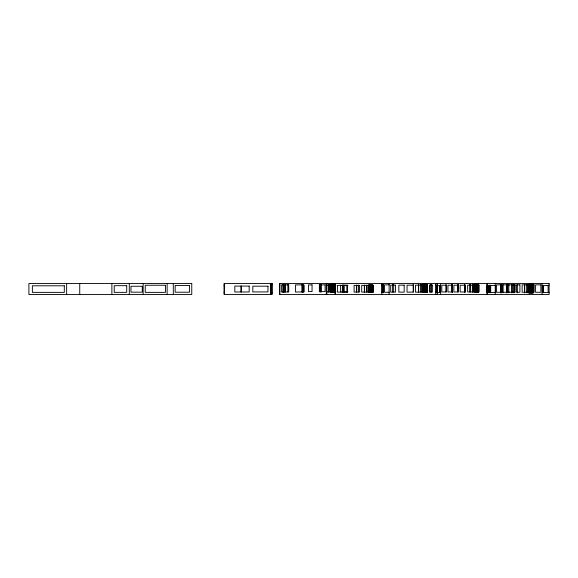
<?xml version="1.0" encoding="UTF-8"?>
<svg xmlns="http://www.w3.org/2000/svg" width="578" height="578" viewBox="0 0 578 578"><rect width="100%" height="100%" fill="white"/><g stroke="black" fill="none" stroke-linecap="round" stroke-linejoin="round"><path stroke-width="0.87" d="M271.768 284.448L272.187 284.448M487.023 284.665L487.442 284.665M381.61 284.737L383.416 284.737M334.994 284.903L335.413 284.903M381.401 284.86L383.077 284.86L383.077 292.482L381.401 292.482M389.261 284.86L384.5 284.86L384.5 292.266L389.261 292.266M435.501 284.918L435.92 284.918M501.025 284.853L496.437 284.853L496.437 292.266L501.025 292.266M326.989 285.178L335.926 285.178M548.681 285.084L549.1 285.084M334.994 285.221L335.413 285.221M341.858 285.25L347.978 285.25M437.113 285.294L437.532 285.294M495.238 285.431L495.657 285.431M508.929 285.322L507.274 285.322L507.274 291.702L508.929 291.702M512.961 285.322L514.536 285.322M302.345 285.503L303.97 285.503L303.97 291.876L302.345 291.876M341.454 285.453L347.616 285.453M435.342 285.453L436.708 285.453L436.708 291.991L435.342 291.991M487.03 285.546L488.757 285.546L488.757 292.519L487.03 292.519M506.985 285.546L508.662 285.546M513.372 285.546L515.012 285.546M279.477 285.568L279.904 285.568M224.026 285.763L224.445 285.763M437.293 285.77L439.88 285.705L439.88 292.425L437.293 292.482M334.994 291.377L335.413 291.377M512.961 291.702L514.536 291.702M279.477 291.839L279.904 291.839M282.642 291.868L284.311 291.868M326.989 291.861L335.926 291.861M341.858 291.825L347.978 291.825M495.238 291.832L495.657 291.832M347.616 292.1L337.473 292.1L337.473 285.359L347.284 285.359L347.284 292.1M381.61 292.287L383.416 292.287M437.532 292.28L437.113 292.28L437.113 285.185M334.994 292.367L335.413 292.367M487.023 292.331L487.442 292.331M224.026 292.511L224.445 292.511M548.681 292.649L549.1 292.555M271.768 292.779L272.187 292.779M435.501 292.844L435.92 292.844M543.349 285.489L543.349 291.68M543.118 285.185L543.118 292.815M542.041 283.495L542.041 294.505M533.321 284.34L533.335 292.815M533.212 284.34L533.212 292.815M533.089 284.34L533.089 292.815M532.967 284.34L532.967 292.815M532.844 284.34L532.844 292.815M532.721 284.34L532.721 292.815M532.598 284.34L532.598 292.815M532.475 284.34L532.475 292.815M532.352 284.34L532.352 292.815M532.23 284.34L532.23 292.815M532.107 284.34L532.107 292.815M531.984 284.34L531.984 292.815M531.861 284.34L531.861 292.815M531.738 284.34L531.738 292.815M531.615 284.34L531.615 292.815M531.493 284.34L531.493 292.815M531.37 284.34L531.37 292.815M531.247 284.34L531.247 292.815M531.124 284.34L531.124 292.815M531.001 284.34L531.001 292.815M530.879 284.34L530.879 292.815M530.756 284.34L530.756 292.815M530.633 284.34L530.633 292.815M530.51 284.34L530.51 292.815M530.387 284.34L530.387 292.815M530.264 284.34L530.264 292.815M530.142 284.34L530.142 292.815M530.019 284.34L530.019 292.815M529.889 284.34L529.889 292.815M529.766 284.34L529.766 292.815M529.643 284.34L529.643 292.815M529.52 284.34L529.52 292.815M529.397 284.34L529.397 292.815M529.275 284.34L529.275 292.815M529.152 284.34L529.152 292.815M529.029 284.34L529.029 292.815M528.906 284.34L528.906 292.815M528.783 284.34L528.783 292.815M528.66 284.34L528.66 292.815M528.538 284.34L528.538 292.815M527.107 284.34L527.107 292.815M526.97 284.34L526.97 292.815M524.708 284.34L524.708 292.815M524.571 284.34L524.571 292.815M517.353 284.34L517.353 292.815M514.463 284.34L514.463 292.815M513.394 284.34L513.394 292.815M512.079 284.34L512.079 292.815M511.87 284.34L511.87 292.815M508.813 284.34L508.813 292.815M507.751 284.34L507.751 292.815M506.696 284.34L506.696 292.815M506.487 284.34L506.487 292.815M502.939 284.34L502.939 292.815M501.126 284.34L501.126 292.815M500.96 284.34L500.96 292.815M500.541 284.34L500.541 292.815M495.238 283.495L495.238 294.505M490.7 285.489L490.7 291.68M490.469 285.185L490.469 292.815M489.161 285.185L489.161 292.815M487.731 285.185L487.738 292.815M487.615 285.185L487.615 292.815M487.442 283.495L487.442 294.505M487.37 285.185L487.37 292.815M487.247 285.185L487.247 292.815M487.124 285.185L487.124 292.815M487.023 283.495L487.023 294.505M478.721 284.34L478.729 291.962M478.606 284.34L478.606 291.962M478.483 284.34L478.483 291.962M478.36 284.34L478.36 291.962M478.237 284.34L478.237 291.962M478.114 284.34L478.114 291.962M477.992 284.34L477.992 291.962M477.869 284.34L477.869 291.962M477.746 284.34L477.746 291.962M477.623 284.34L477.623 291.962M477.5 284.34L477.5 291.962M477.377 284.34L477.377 291.962M477.255 284.34L477.255 291.962M477.132 284.34L477.132 291.962M477.009 284.34L477.009 291.962M476.886 284.34L476.886 291.962M476.763 284.34L476.763 291.962M476.64 284.34L476.64 291.962M476.518 284.34L476.518 291.962M476.395 284.34L476.395 291.962M476.272 284.34L476.272 291.962M476.149 284.34L476.149 291.962M476.026 284.34L476.026 291.962M475.904 284.34L475.904 291.962M475.781 284.34L475.781 291.962M475.658 284.34L475.658 291.962M475.535 284.34L475.535 291.962M475.412 284.34L475.412 291.962M475.289 284.34L475.289 291.962M475.167 284.34L475.167 291.962M475.044 284.34L475.044 291.962M474.921 284.34L474.921 291.962M474.798 284.34L474.798 291.962M474.675 284.34L474.675 291.962M474.552 284.34L474.552 291.962M474.43 284.34L474.43 291.962M474.307 284.34L474.307 291.962M474.184 284.34L474.184 291.962M474.061 284.34L474.061 291.962M473.938 284.34L473.938 291.962M472.508 284.34L472.508 291.962M472.37 284.34L472.37 291.962M470.102 284.34L470.102 291.962M469.972 284.34L469.972 291.962M464.878 284.752L464.878 292.266M464.611 284.34L464.611 291.962M458.426 284.34L458.426 291.962M457.74 284.34L457.74 291.962M452.357 284.752L452.357 292.266M452.22 284.34L452.22 291.962M451.794 284.34L451.794 291.962M446.014 284.34L446.014 291.962M440.631 283.495L440.631 294.505M439.829 285.77L439.829 292.482M437.532 283.495L437.532 294.505M436.079 285.185L436.079 291.962M435.92 283.495L435.92 294.505M431.383 284.34L431.383 291.962M430.307 284.34L430.307 291.962M427.301 284.34L427.301 291.962M427.178 284.34L427.178 291.962M427.055 284.34L427.055 291.962M426.932 284.34L426.932 291.962M426.81 284.34L426.81 291.962M426.687 284.34L426.687 291.962M426.564 284.34L426.564 291.962M426.441 284.34L426.441 291.962M426.318 284.34L426.318 291.962M426.196 284.34L426.196 291.962M426.073 284.34L426.073 291.962M425.95 284.34L425.95 291.962M425.827 284.34L425.827 291.962M425.704 284.34L425.704 291.962M425.581 284.34L425.581 291.962M425.459 284.34L425.459 291.962M425.336 284.34L425.336 291.962M425.213 284.34L425.213 291.962M425.09 284.34L425.09 291.962M424.967 284.34L424.967 291.962M424.844 284.34L424.844 291.962M424.722 284.34L424.722 291.962M424.599 284.34L424.599 291.962M424.476 284.34L424.476 291.962M424.353 284.34L424.353 291.962M424.23 284.34L424.23 291.962M424.108 284.34L424.108 291.962M423.985 284.34L423.985 291.962M423.862 284.34L423.862 291.962M423.739 284.34L423.739 291.962M423.616 284.34L423.616 291.962M423.493 284.34L423.493 291.962M423.371 284.34L423.371 291.962M423.248 284.34L423.248 291.962M423.125 284.34L423.125 291.962M423.002 284.34L423.002 291.962M422.879 284.34L422.879 291.962M422.756 284.34L422.756 291.962M422.634 284.34L422.634 291.962M422.511 284.34L422.511 291.962M421.08 284.34L421.08 291.962M420.943 284.34L420.943 291.962M418.674 284.34L418.674 291.962M418.544 284.34L418.544 291.962M413.183 284.34L413.183 291.962M393.669 284.34L393.669 291.962M392.592 284.34L392.592 291.962M389.117 283.495L389.117 294.505M383.257 284.34L383.257 292.815M382.224 284.34L382.224 292.815M381.798 283.495L381.798 294.505M373.106 285.185L373.092 291.962M372.983 285.185L372.983 291.962M372.861 285.185L372.861 291.962M372.738 285.185L372.738 291.962M372.615 285.185L372.615 291.962M372.492 285.185L372.492 291.962M372.369 285.185L372.369 291.962M372.246 285.185L372.246 291.962M372.124 285.185L372.124 291.962M372.001 285.185L372.001 291.962M371.878 285.185L371.878 291.962M371.755 285.185L371.755 291.962M371.632 285.185L371.632 291.962M371.51 285.185L371.51 291.962M371.387 285.185L371.387 291.962M371.264 285.185L371.264 291.962M371.141 285.185L371.141 291.962M371.018 285.185L371.018 291.962M370.895 285.185L370.895 291.962M370.773 285.185L370.773 291.962M370.65 285.185L370.65 291.962M370.527 285.185L370.527 291.962M370.404 285.185L370.404 291.962M370.281 285.185L370.281 291.962M370.158 285.185L370.158 291.962M370.036 285.185L370.036 291.962M369.913 285.185L369.913 291.962M369.79 285.185L369.79 291.962M369.667 285.185L369.667 291.962M369.544 285.185L369.544 291.962M369.421 285.185L369.421 291.962M369.299 285.185L369.299 291.962M369.176 285.185L369.176 291.962M369.053 285.185L369.053 291.962M368.93 285.185L368.93 291.962M368.807 285.185L368.807 291.962M368.685 285.185L368.685 291.962M368.562 285.185L368.562 291.962M368.439 285.185L368.439 291.962M368.316 285.185L368.316 291.962M366.878 285.185L366.878 291.962M366.748 285.185L366.748 291.962M364.48 285.185L364.48 291.962M364.35 285.185L364.35 291.962M358.555 285.185L358.555 291.962M356.742 285.185L356.742 291.962M356.539 285.185L356.539 291.962M347.002 285.185L347.002 291.962M344.004 285.185L344.004 291.962M343.787 285.185L343.787 291.962M342.92 285.185L342.92 291.962M342.357 285.185L342.357 291.962M340.579 285.185L340.579 291.962M335.413 283.495L335.413 294.505M334.994 283.495L334.994 294.505M334.799 284.34L334.806 291.962M334.684 284.34L334.684 291.962M334.561 284.34L334.561 291.962M334.438 284.34L334.438 291.962M334.315 284.34L334.315 291.962M334.192 284.34L334.192 291.962M334.07 284.34L334.07 291.962M333.947 284.34L333.947 291.962M333.824 284.34L333.824 291.962M333.701 284.34L333.701 291.962M333.578 284.34L333.578 291.962M333.455 284.34L333.455 291.962M333.333 284.34L333.333 291.962M333.21 284.34L333.21 291.962M333.087 284.34L333.087 291.962M332.964 284.34L332.964 291.962M332.841 284.34L332.841 291.962M332.718 284.34L332.718 291.962M332.596 284.34L332.596 291.962M332.473 284.34L332.473 291.962M332.35 284.34L332.35 291.962M332.227 284.34L332.227 291.962M332.104 284.34L332.104 291.962M331.982 284.34L331.982 291.962M331.859 284.34L331.859 291.962M331.736 284.34L331.736 291.962M331.613 284.34L331.613 291.962M331.49 284.34L331.49 291.962M331.367 284.34L331.367 291.962M331.245 284.34L331.245 291.962M331.122 284.34L331.122 291.962M330.999 284.34L330.999 291.962M330.876 284.34L330.876 291.962M330.753 284.34L330.753 291.962M330.63 284.34L330.63 291.962M330.508 284.34L330.508 291.962M330.385 284.34L330.385 291.962M330.262 284.34L330.262 291.962M330.139 284.34L330.139 291.962M330.016 284.34L330.016 291.962M328.586 284.34L328.586 291.962M328.449 284.34L328.449 291.962M326.881 283.495L326.881 294.505M326.288 283.495L326.288 294.505M321.498 284.34L321.498 291.962M320.472 284.34L320.472 291.962M320.328 284.34L320.328 291.962M319.388 284.34L319.388 291.962M302.691 284.34L302.691 291.962M301.897 284.34L301.897 291.962M287.887 284.34L287.887 291.962M285.337 284.34L285.337 291.962M285.048 284.34L285.048 291.962M284.044 285.402L284.044 291.876M283.278 284.34L283.278 291.962M283.032 284.34L283.032 291.962M279.904 283.495L279.904 294.505M271.768 284.34L271.768 293.66M271.501 284.86L271.501 293.191M271.335 283.495L271.335 294.505M270.916 283.495L270.916 294.505M270.836 283.495L270.836 294.505M241.293 286.038L241.293 291.962M241.026 286.038L241.026 291.962M224.524 283.495L224.524 294.505M173.299 283.495L173.299 294.505M167.143 283.495L167.143 294.505M143.156 283.495L143.156 294.505M129.306 283.495L129.306 294.505M111.879 283.495L111.879 294.505M79.742 283.495L79.742 294.505M66.643 283.495L66.643 294.505M191.759 283.495L28.9 283.495L28.9 294.505L191.759 294.505L191.759 283.495M272.187 283.495L224.026 283.495L224.026 294.505L272.187 294.505L272.187 283.495M549.1 283.495L279.477 283.495L279.477 294.505L549.1 294.505L549.1 283.495M288.718 284.889L281.616 284.889L281.616 291.991L288.718 291.991L288.718 284.889M303.768 284.889L295.459 284.889L295.459 291.991L303.768 291.991L303.768 284.889M312.055 284.889L308.471 284.889L308.471 291.594L312.055 291.594L312.055 284.889M325.103 284.889L319.909 284.889L319.909 291.594L325.103 291.594L325.103 284.889M515.041 284.853L502.737 284.853L502.737 292.266L515.041 292.266L515.041 284.853M519.911 284.853L516.335 284.853L516.335 292.266L519.911 292.266L519.911 284.853M534.13 284.853L522.136 284.853L522.136 292.266L534.13 292.266L534.13 284.853M540.878 284.853L535.589 284.853L535.589 292.266L540.878 292.266L540.878 284.853M395.525 285.164L390.685 285.164L390.685 292.128L395.525 292.128L395.525 285.164M404.174 285.156L398.834 285.156L398.834 292.128L404.174 292.128L404.174 285.156M413.443 285.156L407.035 285.156L407.035 292.128L413.443 292.128L413.443 285.156M427.453 285.156L415.445 285.156L415.445 292.128L427.453 292.128L427.453 285.156M432.358 285.156L429.468 285.156L429.468 292.128L432.358 292.128L432.358 285.156M165.467 285.25L145.244 285.25L145.244 292.374L165.467 292.374L165.467 285.25M446.274 285.207L441.794 285.207L441.794 291.969L446.274 291.969L446.274 285.207M452.538 285.207L447.943 285.207L447.943 291.969L452.538 291.969L452.538 285.207M458.072 285.207L453.896 285.207L453.896 291.969L458.072 291.969L458.072 285.207M465.449 285.207L460.167 285.207L460.167 291.969L465.449 291.969L465.449 285.207M478.924 285.207L467.631 285.207L467.631 291.969L478.924 291.969L478.924 285.207M359.48 285.359L354.104 285.359L354.104 292.071L359.48 292.071L359.48 285.359M373.424 285.359L361.698 285.359L361.698 292.071L373.424 292.071L373.424 285.359M189.505 285.438L175.163 285.438L175.163 292.215L189.505 292.215L189.505 285.438M495.476 285.546L489.869 285.546L489.869 292.519L495.476 292.519L495.476 285.546M548.125 285.546L542.518 285.546L542.518 292.519L548.125 292.519L548.125 285.546M64.303 285.792L32.375 285.792L32.375 292.374L64.303 292.374L64.303 285.792M126.719 285.676L114.22 285.676L114.22 292.352L126.719 292.352L126.719 285.676M249.183 286.088L234.827 286.088L234.827 291.984L249.183 291.984L249.183 286.088M142.282 286.262L130.975 286.262L130.975 292.172L142.282 292.172L142.282 286.262M267.975 286.189L252.81 286.189L252.81 291.919L267.975 291.919L267.975 286.189"/></g></svg>
